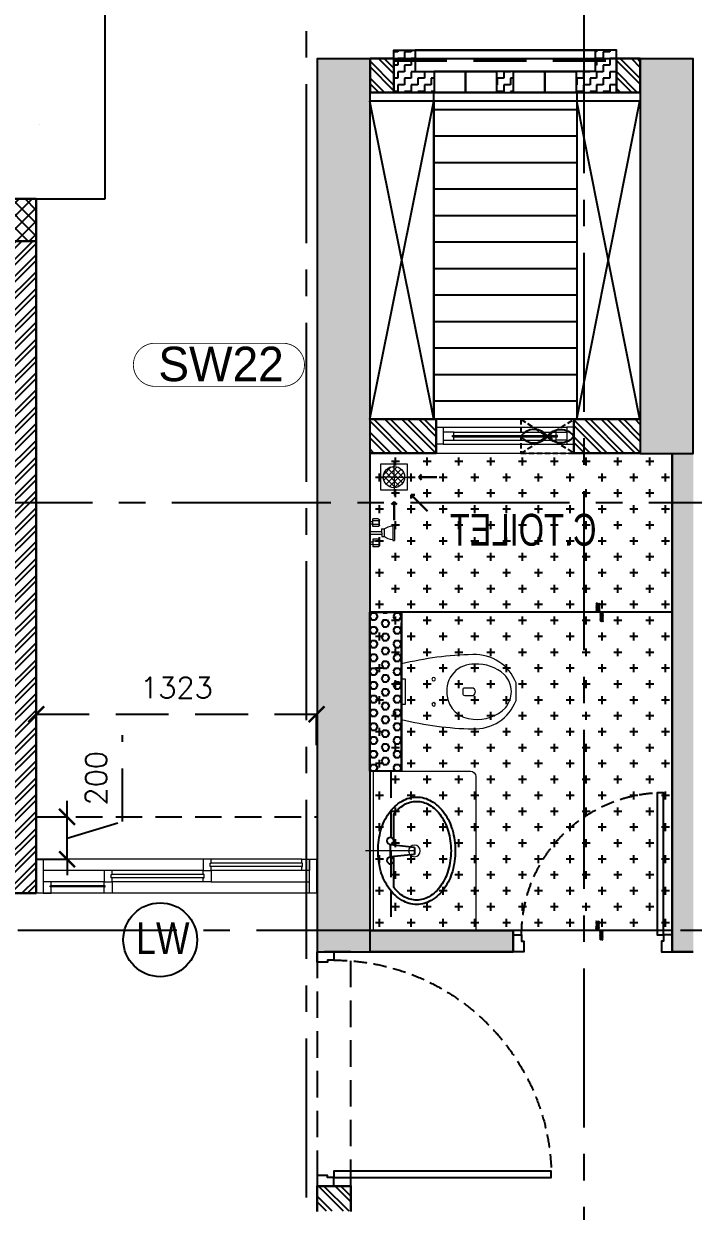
# Model space of a CAD drawing. Header units: millimetres. Extents: x 1181448 to 1317632, y -5734806 to -5633961.
# Drawn here: x 1211953 to 1215112, y -5715374 to -5709774 of the extents above; entities that cross this region are included whole.
import ezdxf
from ezdxf.enums import TextEntityAlignment as Align

# ---------------------------------------------------------------- set-up
doc = ezdxf.new("R2010")
doc.units = ezdxf.units.MM
doc.header["$LTSCALE"] = 1000
doc.header["$MEASUREMENT"] = 0
for name, pattern in [('3BHK-A$0$$1$HIDDEN', [0.375, 0.25, -0.125]), ('3BHK-A$1$( Hidden )', [0.375, 0.25, -0.125]), ('3BHK-A$1$AUDIT_D_120904163729-0', [0]), ('3BHK-A$1$HIDDEN', [0.375, 0.25, -0.125]), ('AUDIT_D_120904163729-0', [0]), ('T8 - TYPICAL FLOOR CORE$0$T10-TYPICAL FLOOR CORE$0$HIDDEN', [0.375, 0.25, -0.125]), ('T8 - TYPICAL FLOOR CORE$1$HIDDEN', [0.375, 0.25, -0.125]), ('T8 - TYPICAL FLOOR CORE$1$T10-TYPICAL FLOOR CORE$0$( Hidden )', [0.375, 0.25, -0.125]), ('T8(T9 IS SIMILAR) - TYPICAL FLOOR ELEVATION$1$AUDIT_D_120904163729-0', [0]), ('T8(T9 IS SIMILAR) - TYPICAL FLOOR ELEVATION$1$HIDDEN', [0.375, 0.25, -0.125]), ('T8_REFUGE COLUMNS$0$CENTER2', [1.125, 0.75, -0.125, 0.125, -0.125])]:
    doc.linetypes.add(name, pattern=pattern)
doc.layers.get('0').update_dxf_attribs({"linetype": 'AUDIT_D_120904163729-0'})
for name, color, linetype, lineweight in [('2BHK-A - BACK$1$A-WALL- 160', 6, 'Continuous', 30), ('3BHK-A$0$$1$a-TOI-fixtures', 251, 'Continuous', 0), ('3BHK-A$0$$2$a-Text', 4, 'Continuous', 0), ('3BHK-A$1$$1$A-WALL- 160', 6, 'Continuous', 30), ('3BHK-A$1$a-TOI-fixtures', 251, 'Continuous', 0), ('3BHK-A$1$A-WALL- 160', 6, 'Continuous', 30), ('3BHK-A$1$Ventilator', 5, 'Continuous', 0), ('T8 - TYPICAL FLOOR CORE$1$A-WALL- 160', 6, 'Continuous', 30), ('T8 - TYPICAL FLOOR CORE$1$Window', 4, 'Continuous', 20), ('T8(T9 IS SIMILAR) - REFUGE FLOOR$0$D&W', 8, 'Continuous', 25), ('T8(T9 IS SIMILAR) - TYPICAL FLOOR ELEVATION$1$ELE-1', 4, 'Continuous', 30), ('T8_REFUGE COLUMNS$0$A-COLUMN NO size reduce', 81, 'Continuous', 25)]:
    doc.layers.add(name, color=color, linetype=linetype, lineweight=lineweight)
for name, color, linetype in [('3BHK-A$0$$0$A-DOOR-FULL', 2, 'Continuous'), ('3BHK-A$0$$1$ELEV.', 5, 'Continuous'), ('3BHK-A$0$$1$LEDGE WALL', 5, 'Continuous'), ('3BHK-A$0$A-SANITARY', 2, 'Continuous'), ('3BHK-A$0$a-tile drop', 3, 'Continuous'), ('3BHK-A$0$APT PLANS-typ$0$TILEDROP', 3, 'Continuous'), ('3BHK-A$0$LEDGE WALL', 5, 'Continuous'), ('3BHK-A$1$$1$CUT-OUT', 49, 'Continuous'), ('3BHK-A$1$A-HATCH -160', 251, '3BHK-A$1$AUDIT_D_120904163729-0'), ('3BHK-A$1$A-TOI SUNK 50MM', 8, 'Continuous'), ('3BHK-A$1$CUT-OUT', 49, 'Continuous'), ('3BHK-A$1$ELE 1', 1, 'Continuous'), ('A_dim', 1, 'Continuous'), ('T8 - TYPICAL FLOOR CORE$0$A-DIMENSIONS', 2, 'T8 - TYPICAL FLOOR CORE$1$HIDDEN'), ('T8 - TYPICAL FLOOR CORE$0$a-window-no', 125, 'Continuous'), ('T8 - TYPICAL FLOOR CORE$0$T10-TYPICAL FLOOR CORE$0$A-SLAB SUNK-AC LEDGES', 251, 'T8 - TYPICAL FLOOR CORE$0$T10-TYPICAL FLOOR CORE$0$HIDDEN'), ('T8 - TYPICAL FLOOR CORE$1$A-SLAB SUNK-AC LEDGES', 251, 'T8 - TYPICAL FLOOR CORE$1$HIDDEN'), ('T8 - TYPICAL FLOOR CORE$1$T10-TYPICAL FLOOR CORE$0$a-beam 2', 50, 'Continuous'), ('T8(T9 IS SIMILAR) - REFUGE FLOOR$1$A_rail', 253, 'Continuous'), ('T8(T9 IS SIMILAR) - TYPICAL FLOOR ELEVATION$1$A-WALL HATCH', 252, 'T8(T9 IS SIMILAR) - TYPICAL FLOOR ELEVATION$1$AUDIT_D_120904163729-0'), ('T8(T9 IS SIMILAR) - TYPICAL FLOOR ELEVATION$1$A-WALL-FEATURES', 6, 'T8(T9 IS SIMILAR) - TYPICAL FLOOR ELEVATION$1$AUDIT_D_120904163729-0'), ('T8_REFUGE COLUMNS$0$A-CENTERLINE', 193, 'T8_REFUGE COLUMNS$0$CENTER2'), ('T8_REFUGE COLUMNS$1$A-RCC COLS', 3, 'Continuous')]:
    doc.layers.add(name, color=color, linetype=linetype)
doc.layers.add('T8_REFUGE COLUMNS$0$COL-HATCH', color=7, linetype='Continuous', lineweight=25, true_color=0xa3a3a3)
doc.styles.add('3BHK-A$0$$2$ARIAL ARROW', font='swisscl.ttf')
doc.styles.add('3BHK-A$0$Romans 1', font='romans.shx', dxfattribs={"height": 100})
doc.styles.add('T8 - TYPICAL FLOOR CORE$0$LODHA STANDERD', font='sanss___.ttf')
doc.styles.add('T8 - TYPICAL FLOOR CORE$0$Romans 1', font='romans.shx', dxfattribs={"height": 100})
doc.styles.add('T8_REFUGE COLUMNS$0$STANDARD', font='GOTHIC.TTF')
doc.dimstyles.new('3BHK-A$0$ALPINE S', dxfattribs={"dimscale": 0, "dimtxt": 100, "dimasz": 75, "dimexe": 0, "dimexo": 0, "dimgap": 75, "dimtad": 1, "dimdec": 0, "dimzin": 0, "dimdsep": 46, "dimtxsty": '3BHK-A$0$Romans 1', "dimblk": '3BHK-A$0$_ArchTick', "dimcen": 0.09, "dimclrd": 256, "dimclre": 256, "dimclrt": 7, "dimadec": 0, "dimazin": 0, "dimtfac": 1, "dimtdec": 0, "dimtofl": 0, "dimtmove": 1, "dimatfit": 0, "dimldrblk": '3BHK-A$0$_Open90', "dimfxl": 1, "dimtolj": 1, "dimtzin": 0, "dimarcsym": 0})
doc.dimstyles.new('T8 - TYPICAL FLOOR CORE$0$ALPINE S', dxfattribs={"dimscale": 0, "dimtxt": 100, "dimasz": 75, "dimexe": 0, "dimexo": 0, "dimgap": 75, "dimtad": 1, "dimdec": 0, "dimzin": 0, "dimdsep": 46, "dimtxsty": 'T8 - TYPICAL FLOOR CORE$0$Romans 1', "dimblk": 'T8 - TYPICAL FLOOR CORE$0$_ArchTick', "dimcen": 0.09, "dimclrd": 256, "dimclre": 256, "dimclrt": 7, "dimadec": 0, "dimazin": 0, "dimtfac": 1, "dimtdec": 0, "dimtofl": 0, "dimtmove": 1, "dimatfit": 0, "dimldrblk": 'T8 - TYPICAL FLOOR CORE$0$_Open90', "dimfxl": 1, "dimtolj": 1, "dimtzin": 0, "dimarcsym": 0})
pattern_1 = [(45, (-0.65, 1285.594), (-39.77475644, 39.77475644), []), (45, (25.864, 1285.594), (-39.77475644, 39.77475644), [])]

# ---------------------------------------------------------------- blocks, each defined once
blk = doc.blocks.new('T8 - TYPICAL FLOOR CORE$0$WINDOW TAG')
at = {"layer": 'T8 - TYPICAL FLOOR CORE$0$a-window-no'}
blk.add_circle((0, 0), 174.1, dxfattribs=at)
at = {"layer": 'T8 - TYPICAL FLOOR CORE$0$a-window-no', "style": 'T8 - TYPICAL FLOOR CORE$0$LODHA STANDERD'}
blk.add_attdef('WINDOW', text='', height=150, dxfattribs=at).set_placement((11.3, 2.8), align=Align.MIDDLE_CENTER)
blk = doc.blocks.new('T8 - TYPICAL FLOOR CORE$0$_ArchTick')
at = {"color": 0, "linetype": 'ByBlock', "const_width": 0.15}
blk.add_lwpolyline([(-0.5, -0.5), (0.5, 0.5)], dxfattribs=at)
blk = doc.blocks.new('*D184')
at = {"layer": 'T8 - TYPICAL FLOOR CORE$0$A-DIMENSIONS', "linetype": 'T8 - TYPICAL FLOOR CORE$1$HIDDEN', "lineweight": -2, "transparency": 16777216}
for p, q in [((1212012.2, -5713175.1), (1212012.2, -5713030)), ((1213335.4, -5713175.1), (1213335.4, -5713030))]:
    blk.add_line(p, q, dxfattribs=at)
at = {"layer": 'T8 - TYPICAL FLOOR CORE$0$A-DIMENSIONS', "lineweight": -2, "transparency": 16777216}
blk.add_line((1212012.2, -5713030), (1213335.4, -5713030), dxfattribs=at)
at = {"layer": 'T8 - TYPICAL FLOOR CORE$0$A-DIMENSIONS', "linetype": 'ByBlock', "lineweight": -2, "transparency": 16777216, "xscale": 75, "yscale": 75, "zscale": 75, "rotation": 180}
blk.add_blockref('T8 - TYPICAL FLOOR CORE$0$_ArchTick', (1212012.2, -5713030), dxfattribs=at)
at = {"layer": 'T8 - TYPICAL FLOOR CORE$0$A-DIMENSIONS', "linetype": 'ByBlock', "lineweight": -2, "transparency": 16777216, "xscale": 75, "yscale": 75, "zscale": 75}
blk.add_blockref('T8 - TYPICAL FLOOR CORE$0$_ArchTick', (1213335.4, -5713030), dxfattribs=at)
at = {"layer": 'T8 - TYPICAL FLOOR CORE$0$A-DIMENSIONS', "color": 7, "linetype": 'ByBlock', "transparency": 16777216, "insert": (1212673.8, -5712905), "char_height": 100, "attachment_point": 5, "style": 'T8 - TYPICAL FLOOR CORE$0$Romans 1'}
blk.add_mtext('\\A1;1323', dxfattribs=at)
blk = doc.blocks.new('T8 - TYPICAL FLOOR CORE$0$_Open90')
at = {"color": 0, "linetype": 'ByBlock', "lineweight": -2}
for p, q in [((0, 0), (-1, 0)), ((-0.5, 0.5), (0, 0)), ((0, 0), (-0.5, -0.5))]:
    blk.add_line(p, q, dxfattribs=at)
blk = doc.blocks.new('*D199')
at = {"layer": 'T8 - TYPICAL FLOOR CORE$0$A-DIMENSIONS', "lineweight": -2, "transparency": 16777216}
for p, q in [((1212420.1, -5713535.2), (1212420.1, -5713128.1)), ((1212157.6, -5713513.9), (1212157.6, -5713438.9)), ((1212157.6, -5713714), (1212157.6, -5713513.9)), ((1212157.6, -5713614), (1212420.1, -5713535.2)), ((1212157.6, -5713714), (1212157.6, -5713789))]:
    blk.add_line(p, q, dxfattribs=at)
at = {"layer": 'T8 - TYPICAL FLOOR CORE$0$A-DIMENSIONS', "linetype": 'T8 - TYPICAL FLOOR CORE$1$HIDDEN', "lineweight": -2, "transparency": 16777216}
for p, q in [((1212012.2, -5713513.9), (1212157.6, -5713513.9)), ((1212012.2, -5713714), (1212157.6, -5713714))]:
    blk.add_line(p, q, dxfattribs=at)
at = {"layer": 'T8 - TYPICAL FLOOR CORE$0$A-DIMENSIONS', "linetype": 'ByBlock', "lineweight": -2, "transparency": 16777216, "xscale": 75, "yscale": 75, "zscale": 75}
for p, rotation in [((1212157.6, -5713513.9), 270), ((1212157.6, -5713714), 90)]:
    blk.add_blockref('T8 - TYPICAL FLOOR CORE$0$_ArchTick', p, dxfattribs=dict(at, rotation=rotation))
at = {"layer": 'T8 - TYPICAL FLOOR CORE$0$A-DIMENSIONS', "color": 7, "linetype": 'ByBlock', "transparency": 16777216, "insert": (1212295.1, -5713331.7), "char_height": 100, "attachment_point": 5, "rotation": 90, "style": 'T8 - TYPICAL FLOOR CORE$0$Romans 1'}
blk.add_mtext('\\A1;200', dxfattribs=at)
blk = doc.blocks.new('T8_REFUGE COLUMNS')
at = {"layer": 'T8_REFUGE COLUMNS$0$COL-HATCH', "linetype": 'ByBlock'}
h = blk.add_hatch(color=256, dxfattribs=at)
h.dxf.hatch_style = 1
h.paths.add_polyline_path([(1213587.1, -5709939.9), (1213337.1, -5709939.9), (1213337.1, -5714149.9), (1213587.1, -5714149.9)])
h = blk.add_hatch(color=256, dxfattribs=at)
h.dxf.hatch_style = 1
h.paths.add_polyline_path([(1214862.1, -5711799.9), (1215112.1, -5711799.9), (1215112.1, -5709939.9), (1214862.1, -5709939.9)])
at = {"layer": 'T8_REFUGE COLUMNS$0$A-CENTERLINE'}
for p, q in [((1214597.1, -5722853.5), (1214597.1, -5698299.6)), ((1213287.1, -5728808.5), (1213287.1, -5698573.6)), ((1223527.8, -5712032.4), (1182137.1, -5712032.4)), ((1229551.2, -5714049.9), (1182156.9, -5714049.9))]:
    blk.add_line(p, q, dxfattribs=at)
at = {"layer": 'T8_REFUGE COLUMNS$0$A-COLUMN NO size reduce', "linetype": 'ByBlock', "const_width": 3.9}
blk.add_lwpolyline([(1212572.3, -5711483.8, -1), (1212572.3, -5711280.6), (1213176.4, -5711280.6, -1), (1213176.4, -5711483.8)], format="xyb", close=True, dxfattribs=at)
at = {"layer": 'T8_REFUGE COLUMNS$1$A-RCC COLS', "linetype": 'ByBlock'}
for points in [[(1213587.1, -5709939.9), (1213337.1, -5709939.9), (1213337.1, -5714149.9), (1213587.1, -5714149.9)], [(1214862.1, -5711799.9), (1215112.1, -5711799.9), (1215112.1, -5709939.9), (1214862.1, -5709939.9)]]:
    blk.add_lwpolyline(points, close=True, dxfattribs=at)
at = {"layer": 'T8_REFUGE COLUMNS$0$A-COLUMN NO size reduce', "linetype": 'ByBlock', "insert": (1212588.5, -5711296.9), "char_height": 162.5, "attachment_point": 1, "style": 'T8_REFUGE COLUMNS$0$STANDARD'}
blk.add_mtext_dynamic_manual_height_columns('SW22', width=444.685, gutter_width=500, heights=[0], dxfattribs=at)
blk = doc.blocks.new('2BHK-A - BACK')
at = {"layer": '2BHK-A - BACK$1$A-WALL- 160', "color": 5, "ltscale": 0.3}
blk.add_line((1200516.2, -5710250.2), (1200516.3, -5710250.2), dxfattribs=at)
blk = doc.blocks.new('*U454')
for points in [[(0, 0), (0, 1025), (30, 1025), (30, 0)], [(-40, 0), (0, 0), (0, -30), (10, -30), (10, -80), (-40, -80)], [(1065, 0), (1025, 0), (1025, -30), (1015, -30), (1015, -80), (1065, -80)]]:
    blk.add_lwpolyline(points, close=True)
at = {"color": 0, "linetype": 'ByBlock', "ltscale": 0.25}
blk.add_arc((-1.5, -0.6), 1026.5, 0.0347, 87.627, dxfattribs=at)
blk = doc.blocks.new('*U455')
for points in [[(0, 0), (0, 670), (30, 670), (30, 0)], [(-40, 0), (0, 0), (0, -30), (10, -30), (10, -80), (-40, -80)], [(710, 0), (670, 0), (670, -30), (660, -30), (660, -80), (710, -80)]]:
    blk.add_lwpolyline(points, close=True)
at = {"color": 0, "linetype": 'ByBlock', "ltscale": 0.25}
blk.add_arc((-1, -0.4), 671, 0.0347, 87.627, dxfattribs=at)
blk = doc.blocks.new('3BHK-A$0$$1$EWC 1-flat-3')
at = {"layer": '3BHK-A$0$$1$a-TOI-fixtures', "ltscale": 1.5}
blk.add_line((130.9, 0), (-130.9, 0), dxfattribs=at)
for points in [[(-130.9, 0, -0.055103), (-175.3, 336.2, -0.321827), (-41.6, 540), (41.6, 540, -0.321827), (175.3, 336.2, -0.055103), (130.9, 0, -27.681239)], [(-13.2, 214.3, -0.391448), (-129.3, 337.7, -0.224585), (-76.1, 489.9, -0.160675), (0, 518.7, -0.183016), (81.6, 484.1, -0.201424), (130, 346.4, -0.474507), (-13.2, 214.3, -2.927417)], [(-9.5, 290.2), (9.5, 290.2, 0.414214), (18.9, 299.7), (18.9, 337.6, 0.5), (-18.9, 337.6), (-18.9, 299.7, 0.414214), (-9.5, 290.2, 0.530498)]]:
    blk.add_lwpolyline(points, format="xyb", dxfattribs=at)
at = {"layer": '3BHK-A$0$$1$a-TOI-fixtures'}
blk.add_lwpolyline([(-59.2, 0), (-59.2, 18.9), (59.2, 18.9), (59.2, 0)], close=True, dxfattribs=at)
at = {"layer": '3BHK-A$0$$1$a-TOI-fixtures', "ltscale": 1.5}
for centre in [(-59.2, 151.6), (59.2, 151.6)]:
    blk.add_circle(centre, 8.31, dxfattribs=at)
blk = doc.blocks.new('3BHK-A$0$$1$SH-flat-2')
at = {"layer": '3BHK-A$0$$1$a-TOI-fixtures'}
for p, q in [((14.6, 30), (14.7, 66)), ((39.8, 57.2), (14.6, 57.2)), ((39.9, 65.9), (14.7, 66)), ((45.9, 36.2), (45.9, 59)), ((0, -6), (0, 6)), ((0, 6), (56.3, 5.9)), ((0.1, 54), (14.6, 54)), ((0.1, 42), (14.6, 42)), ((39.7, 38.7), (14.5, 38.7)), ((39.8, 29.9), (14.6, 30)), ((43.4, 31.6), (44.7, 33.1)), ((44.6, 43), (44.6, 52.2)), ((56.2, -18.1), (56.3, 17.9)), ((56.3, 17.9), (68.3, 17.9)), ((68.2, -18.1), (68.3, 17.9)), ((108.4, -32.8), (108.5, 32.4)), ((108.5, 35.8), (116.3, 35.8)), ((108.5, 32.4), (108.5, 35.8)), ((116.2, -36.2), (116.3, 35.8)), ((-0.1, -42), (14.4, -42)), ((-0.1, -54), (14.4, -54)), ((0, -6), (56.3, -6.1)), ((14.5, -30), (14.4, -66)), ((39.6, -38.8), (14.4, -38.8)), ((39.7, -30.1), (14.5, -30)), ((43.3, -31.7), (44.6, -33.3)), ((44.4, -43.2), (44.4, -52.4)), ((45.7, -36.4), (45.7, -59.2)), ((56.2, -18.1), (68.2, -18.1)), ((108.4, -32.8), (108.4, -36.2)), ((108.4, -36.2), (116.2, -36.2)), ((39.5, -57.3), (14.3, -57.3)), ((39.6, -66.1), (14.4, -66))]:
    blk.add_line(p, q, dxfattribs=at)
for centre, radius, start, end in [((39.8, 62), 4.8, 269.8776, 359.8776), ((39.8, 52.2), 4.8, 359.8776, 89.8776), ((39.9, 61.1), 4.8, 359.8776, 89.8776), ((41.1, 59), 4.8, 359.8776, 46.4449), ((39.8, 43.5), 4.8, 269.8776, 359.8776), ((39.7, 33.9), 4.8, 359.8776, 89.8776), ((39.8, 34.7), 4.8, 269.8776, 359.8776), ((41.1, 36.2), 4.8, 319.2258, 359.8776), ((114.8, -47.9), 80.5, 94.4595, 125.2375), ((39.5, -52.4), 4.8, 269.8776, 359.8776), ((39.6, -34), 4.8, 269.8776, 359.8776), ((39.6, -43.6), 4.8, 359.8776, 89.8776), ((39.7, -34.9), 4.8, 359.8776, 89.8776), ((40.9, -36.4), 4.8, 359.8776, 40.5294), ((115, 47.4), 80.5, 234.5177, 265.2957), ((39.5, -62.1), 4.8, 359.8776, 89.8776), ((39.6, -61.3), 4.8, 269.8776, 359.8776), ((40.9, -59.2), 4.8, 313.3103, 359.8776)]:
    blk.add_arc(centre, radius, start, end, dxfattribs=at)
blk = doc.blocks.new('3BHK-A$0$TILE DROP -x')
at = {"layer": '3BHK-A$0$APT PLANS-typ$0$TILEDROP'}
h = blk.add_hatch(dxfattribs=at)
h.set_pattern_fill('ACET-2D-ANSI31', color=8, scale=90, angle=90, style=0)
h.set_pattern_definition([(135, (-851695.914, 5365039.183), (-7.954951288, -7.954951288), [])])
h.paths.add_polyline_path([(-58324, -19206), (-58324, -19024), (-58262, -19024), (-58262, -19206)])
edge = h.paths.add_edge_path()
edge.add_line((-58324, -19381), (-58394, -19381))
edge.add_line((-58324, -19206), (-58324, -19381))
edge.add_line((-58393, -19206), (-58324, -19206))
edge.add_line((-58393, -19381), (-58393, -19206))
at = {"layer": '3BHK-A$0$APT PLANS-typ$0$TILEDROP', "color": 1}
blk.add_line((-58154, -19206), (-58434, -19206), dxfattribs=at)
at = {"layer": '3BHK-A$0$APT PLANS-typ$0$TILEDROP', "color": 20, "const_width": 10}
for points in [[(-58262, -19206), (-58262, -19024)], [(-58324, -19381), (-58324, -19206)], [(-58324, -19206), (-58262, -19206)]]:
    blk.add_lwpolyline(points, dxfattribs=at)
blk = doc.blocks.new('3BHK-A$1$V1')
at = {"layer": '3BHK-A$1$Ventilator'}
for p, q in [((1139503.9, -5700057.1), (1140153.9, -5700057.1)), ((1139503.9, -5700217.1), (1140153.9, -5700217.1))]:
    blk.add_line(p, q, dxfattribs=at)
at = {"layer": '3BHK-A$1$Ventilator', "color": 8}
for p, q in [((1139536.9, -5700094.6), (1140120.9, -5700094.6)), ((1139586.9, -5700118.3), (1140070.9, -5700118.3)), ((1139536.9, -5700174.6), (1140120.9, -5700174.6)), ((1139586.9, -5700155.8), (1140070.9, -5700155.8))]:
    blk.add_line(p, q, dxfattribs=at)
at = {"layer": '3BHK-A$1$Ventilator', "color": 5}
for p, q in [((1139586.9, -5700134.1), (1140070.9, -5700134.1)), ((1139586.9, -5700140.1), (1140070.9, -5700140.1))]:
    blk.add_line(p, q, dxfattribs=at)
at = {"layer": '3BHK-A$1$Ventilator', "color": 4}
for points in [[(1139503.9, -5700094.6), (1139536.9, -5700094.6), (1139536.9, -5700174.6), (1139503.9, -5700174.6)], [(1139586.9, -5700134.1), (1139586.9, -5700118.3), (1139536.9, -5700118.3), (1139536.9, -5700155.8), (1139586.9, -5700155.8), (1139586.9, -5700140.1), (1139580.9, -5700140.1), (1139580.9, -5700134.1)], [(1140070.9, -5700134.1), (1140070.9, -5700118.3), (1140120.9, -5700118.3), (1140120.9, -5700155.8), (1140070.9, -5700155.8), (1140070.9, -5700140.1), (1140076.9, -5700140.1), (1140076.9, -5700134.1)], [(1140153.9, -5700094.6), (1140120.9, -5700094.6), (1140120.9, -5700174.6), (1140153.9, -5700174.6)]]:
    blk.add_lwpolyline(points, close=True, dxfattribs=at)
blk = doc.blocks.new('3BHK-A$0$_ArchTick')
at = {"color": 0, "linetype": 'ByBlock', "const_width": 0.15}
blk.add_lwpolyline([(-0.5, -0.5), (0.5, 0.5)], dxfattribs=at)
blk = doc.blocks.new('3BHK-A$0$_Open90')
at = {"color": 0, "linetype": 'ByBlock', "lineweight": -2}
for p, q in [((0, 0), (-1, 0)), ((-0.5, 0.5), (0, 0)), ((0, 0), (-0.5, -0.5))]:
    blk.add_line(p, q, dxfattribs=at)
blk = doc.blocks.new('3BHK-A$0$WB1')
at = {"layer": '3BHK-A$0$A-SANITARY', "color": 0, "ltscale": 1000}
for p, q in [((190074.4, -1779394.5), (190063, -1779507.9)), ((190106.8, -1779394.5), (190119.9, -1779507.9)), ((189917.5, -1779491.7), (190064.6, -1779491.7)), ((190118, -1779491.7), (190265.4, -1779491.7)), ((190061.5, -1779507.9), (190121.4, -1779507.9))]:
    blk.add_line(p, q, dxfattribs=at)
at = {"layer": '3BHK-A$0$A-SANITARY', "color": 0}
blk.add_line((190106.8, -1779394.5), (190074.4, -1779394.5), dxfattribs=at)
for centre, major_axis, start_param, end_param in [((190091.4, -1779555.7), (-92.6, 341.5), 6.018375, 6.298924), ((190091.4, -1779555.7), (-92.6, 341.5), 5.737826, 6.018375), ((190030, -1779417.8), (-52.6, 193.9), 0.342992, 0.768932), ((190030, -1779417.8), (-47.3, 174.4), 0.342992, 0.768932), ((190067.1, -1779471.3), (-69.6, 256.7), 0.015739, 0.342992), ((190067.1, -1779471.3), (-64.3, 237.2), 0.015739, 0.342992), ((190091.4, -1779555.7), (-87.3, 322), 6.018375, 6.298924), ((190091.4, -1779555.7), (-87.3, 322), 5.737826, 6.018375), ((190115.8, -1779471.3), (-64.3, 237.2), 5.410573, 5.737826), ((190115.8, -1779471.3), (-69.6, 256.7), 5.410573, 5.737826), ((190152.9, -1779417.8), (-47.3, 174.4), 4.984633, 5.410573), ((190152.9, -1779417.8), (-52.6, 193.9), 4.984633, 5.410573), ((189973.2, -1779384.1), (-35.3, 130.2), 0.768932, 1.305986), ((189973.2, -1779384.1), (-30, 110.7), 0.768932, 1.305986), ((190209.6, -1779384.1), (-30, 110.7), 4.447579, 4.984633), ((190209.6, -1779384.1), (-35.3, 130.2), 4.447579, 4.984633), ((189973.2, -1779384.1), (-35.3, 130.2), 1.305986, 1.84304), ((189973.2, -1779384.1), (-30, 110.7), 1.305986, 1.84304), ((190209.6, -1779384.1), (-30, 110.7), 3.910525, 4.447579), ((190209.6, -1779384.1), (-35.3, 130.2), 3.910525, 4.447579), ((190030, -1779350.3), (-52.6, 193.9), 1.84304, 2.268981), ((190030, -1779350.3), (-47.3, 174.4), 1.84304, 2.20494), ((190045.3, -1779507.9), (-4.2, 15.6), 6.018375, 12.30156), ((190137.6, -1779507.9), (-4.2, 15.6), 6.018375, 12.30156), ((190152.9, -1779350.3), (-47.3, 174.4), 3.548625, 3.910525), ((190152.9, -1779350.3), (-52.6, 193.9), 3.484585, 3.910525), ((190067.1, -1779296.9), (-69.6, 256.7), 2.268981, 2.596234), ((190115.8, -1779296.9), (-69.6, 256.7), 3.157331, 3.484585), ((190091.4, -1779212.5), (-92.6, 341.5), 2.596234, 2.876783), ((190091.4, -1779212.5), (-92.6, 341.5), 2.876783, 3.157331)]:
    blk.add_ellipse(centre, major_axis=major_axis, ratio=1, start_param=start_param, end_param=end_param, dxfattribs=at)
blk = doc.blocks.new('T8(T9 IS SIMILAR) - TYPICAL FLOOR ELEVATION$1$JG')
at = {"layer": 'T8(T9 IS SIMILAR) - TYPICAL FLOOR ELEVATION$1$A-WALL HATCH', "linetype": 'ByBlock'}
h = blk.add_hatch(dxfattribs=at)
h.set_pattern_fill('ZIGZAG', color=256, scale=250)
h.set_pattern_definition([(0, (0, 0), (31.25, 31.25), [31.25, -31.25]), (90, (31.25, 0), (-31.25, 31.25), [31.25, -31.25])])
h.paths.add_polyline_path([(1133312.3, -5722820.5), (1133392.5, -5722820.5), (1133392.5, -5722720.5), (1133312.3, -5722720.5)])
edge = h.paths.add_edge_path()
edge.add_line((1133877.2, -5722870.5), (1133877.2, -5722920.5))
edge.add_line((1133877.2, -5722920.5), (1133777.2, -5722920.5))
edge.add_line((1133777.2, -5722920.5), (1133777.2, -5722870.5))
edge.add_line((1133777.2, -5722870.5), (1133777.2, -5722820.5))
edge.add_line((1133777.2, -5722820.5), (1133687.4, -5722820.5))
edge.add_line((1133687.4, -5722820.5), (1133687.4, -5722720.5))
edge.add_line((1133687.4, -5722720.5), (1133877.2, -5722720.6))
edge.add_line((1133877.2, -5722720.6), (1133877.2, -5722870.5))
edge.add_line((1132827.4, -5722870.5), (1132827.4, -5722920.5))
edge.add_line((1132827.4, -5722920.5), (1132927.4, -5722920.5))
edge.add_line((1132927.4, -5722920.5), (1132927.4, -5722870.5))
edge.add_line((1132927.4, -5722870.5), (1132927.4, -5722820.5))
edge.add_line((1132927.4, -5722820.5), (1133017.4, -5722820.5))
edge.add_line((1133017.4, -5722820.5), (1133017.4, -5722720.5))
edge.add_line((1133017.4, -5722720.5), (1132827.4, -5722720.5))
edge.add_line((1132827.4, -5722720.5), (1132827.4, -5722870.5))
at = {"layer": 'T8(T9 IS SIMILAR) - TYPICAL FLOOR ELEVATION$1$A-WALL-FEATURES', "color": 3, "elevation": -1.3}
for points in [[(1132827.4, -5722870.5), (1132827.4, -5722870.5), (1132827.4, -5722920.5), (1132927.4, -5722920.5), (1132927.4, -5722870.5), (1132927.4, -5722820.5), (1133017.4, -5722820.5), (1133017.4, -5722720.5), (1132827.4, -5722720.5), (1132827.4, -5722870.5)], [(1133877.2, -5722870.5), (1133877.2, -5722870.5), (1133877.2, -5722920.5), (1133777.2, -5722920.5), (1133777.2, -5722870.5), (1133777.2, -5722820.5), (1133687.4, -5722820.5), (1133687.4, -5722720.5), (1133877.2, -5722720.6), (1133877.2, -5722870.5)]]:
    blk.add_lwpolyline(points, dxfattribs=at)
blk.add_lwpolyline([(1133312.3, -5722820.5), (1133392.5, -5722820.5), (1133392.5, -5722720.5), (1133312.3, -5722720.5)], close=True, dxfattribs=at)
at = {"layer": 'T8(T9 IS SIMILAR) - TYPICAL FLOOR ELEVATION$1$ELE-1', "color": 5}
for p, q in [((1133017.4, -5722720.5, -1.3), (1133312.3, -5722720.5, -1.3)), ((1133164.8, -5722820.5, -1.3), (1133164.8, -5722720.5, -1.3)), ((1133687.4, -5722720.5, -1.3), (1133392.5, -5722720.5, -1.3)), ((1133539.9, -5722820.5, -1.3), (1133539.9, -5722720.5, -1.3)), ((1133312.3, -5722820.5, -1.3), (1133017.4, -5722820.5, -1.3)), ((1133392.5, -5722820.5, -1.3), (1133687.4, -5722820.5, -1.3)), ((1132927.4, -5722920.5, -1.3), (1133777.2, -5722920.5, -1.3))]:
    blk.add_line(p, q, dxfattribs=at)
at = {"layer": 'T8(T9 IS SIMILAR) - TYPICAL FLOOR ELEVATION$1$ELE-1', "color": 5, "linetype": 'T8(T9 IS SIMILAR) - TYPICAL FLOOR ELEVATION$1$HIDDEN'}
blk.add_line((1133877.2, -5722870.5, -1.3), (1132827.4, -5722870.5, -1.3), dxfattribs=at)
blk = doc.blocks.new('T8(T9 IS SIMILAR) - TYPICAL FLOOR ELEVATION')
at = {"layer": 'T8(T9 IS SIMILAR) - TYPICAL FLOOR ELEVATION$1$A-WALL-FEATURES', "linetype": 'ByBlock', "rotation": 180}
blk.add_blockref('T8(T9 IS SIMILAR) - TYPICAL FLOOR ELEVATION$1$JG', (2347576.9, -11432819.1, 1.8), dxfattribs=at)
blk = doc.blocks.new('T8 - TYPICAL FLOOR CORE')
at = {"layer": 'T8 - TYPICAL FLOOR CORE$0$T10-TYPICAL FLOOR CORE$0$A-SLAB SUNK-AC LEDGES', "linetype": 'ByBlock'}
h = blk.add_hatch(dxfattribs=at)
h.set_pattern_fill('ANSI37', color=256, scale=350)
h.paths.add_polyline_path([(1211786.4, -5710799.6), (1212012.4, -5710799.6), (1212012.4, -5710599.6), (1211786.4, -5710599.6)])
h = blk.add_hatch(dxfattribs=at)
h.set_pattern_fill('ANSI32', color=256, scale=150)
h.paths.add_polyline_path([(1211852.4, -5713714), (1211852.4, -5713874.1), (1212012.2, -5713874.2), (1212012.4, -5710799.6), (1211852.4, -5710799.6), (1211852.4, -5713714)])
at = {"layer": 'T8 - TYPICAL FLOOR CORE$1$A-SLAB SUNK-AC LEDGES', "linetype": 'ByBlock'}
for p, q in [((1212337.1, -5710599.6), (1212337.1, -5708692.5)), ((1212012.4, -5710599.6, 0), (1212337.1, -5710599.6, 0))]:
    blk.add_line(p, q, dxfattribs=at)
at = {"layer": 'T8 - TYPICAL FLOOR CORE$1$A-WALL- 160', "linetype": 'ByBlock'}
for p, q in [((1212012.2, -5713874, -0.6), (1212012.4, -5710599.6, 0)), ((1211852.4, -5713874), (1212012.2, -5713874))]:
    blk.add_line(p, q, dxfattribs=at)
at = {"layer": 'T8 - TYPICAL FLOOR CORE$1$A-WALL- 160', "linetype": 'ByBlock', "elevation": 0}
for points in [[(1212012.4, -5710599.6), (1211786.4, -5710599.6)], [(1212012.4, -5710799.6), (1211786.4, -5710799.6)]]:
    blk.add_lwpolyline(points, dxfattribs=at)
at = {"layer": 'T8 - TYPICAL FLOOR CORE$1$T10-TYPICAL FLOOR CORE$0$a-beam 2', "color": 8, "linetype": 'T8 - TYPICAL FLOOR CORE$1$T10-TYPICAL FLOOR CORE$0$( Hidden )', "ltscale": 0.5}
blk.add_lwpolyline([(1212012.2, -5713513.9), (1213337.1, -5713513.9)], dxfattribs=at)
at = {"layer": 'T8 - TYPICAL FLOOR CORE$1$Window', "color": 1, "lineweight": 13}
for p, q in [((1212799.6, -5713714), (1212045.2, -5713714, -0.5)), ((1213264.9, -5713714), (1212837.1, -5713714)), ((1212333.4, -5713767.4), (1212045.2, -5713767.4, -0.5)), ((1212799.6, -5713767.4), (1212370.9, -5713767.4)), ((1213264.9, -5713767.4), (1212837.1, -5713767.4)), ((1212333.4, -5713820.7), (1212082.7, -5713820.7, -0.5)), ((1212799.6, -5713820.7), (1212370.9, -5713820.7)), ((1212837.1, -5713820.7), (1213302.4, -5713820.7)), ((1213302.4, -5713874), (1212045.2, -5713874, -0.5)), ((1212333.4, -5713874), (1212082.7, -5713874, -0.5))]:
    blk.add_line(p, q, dxfattribs=at)
at = {"layer": 'T8 - TYPICAL FLOOR CORE$1$Window', "color": 5, "lineweight": 13}
for p, q in [((1213264.9, -5713732.6), (1212837.1, -5713732.6)), ((1212799.6, -5713786), (1212370.9, -5713786)), ((1213264.9, -5713748.8), (1212837.1, -5713748.8)), ((1212333.4, -5713839.3), (1212082.7, -5713839.3, -0.5)), ((1212333.4, -5713843.8), (1212082.7, -5713843.8, -0.5)), ((1212799.6, -5713802.1), (1212370.9, -5713802.1))]:
    blk.add_line(p, q, dxfattribs=at)
at = {"layer": 'T8 - TYPICAL FLOOR CORE$1$Window', "color": 4, "lineweight": 13}
for points in [[(1212045.2, -5713874), (1212012.2, -5713874), (1212012.2, -5713714), (1212045.2, -5713714)], [(1212837.1, -5713732.6), (1212837.1, -5713714), (1212799.6, -5713714), (1212799.6, -5713767.4), (1212837.1, -5713767.4), (1212837.1, -5713748.8), (1212832.6, -5713748.8), (1212832.6, -5713732.6)], [(1213264.9, -5713732.6), (1213264.9, -5713714), (1213302.4, -5713714), (1213302.4, -5713767.4), (1213264.9, -5713767.4), (1213264.9, -5713748.8), (1213269.4, -5713748.8), (1213269.4, -5713732.6)], [(1213335.4, -5713874), (1213302.4, -5713874), (1213302.4, -5713714), (1213335.4, -5713714)], [(1212370.9, -5713786), (1212370.9, -5713767.4), (1212333.4, -5713767.4), (1212333.4, -5713820.7), (1212370.9, -5713820.7), (1212370.9, -5713802.1), (1212366.4, -5713802.1), (1212366.4, -5713786)], [(1212799.6, -5713786), (1212799.6, -5713767.4), (1212837.1, -5713767.4), (1212837.1, -5713820.7), (1212799.6, -5713820.7), (1212799.6, -5713802.1), (1212804.1, -5713802.1), (1212804.1, -5713786)], [(1212082.7, -5713839.3), (1212082.7, -5713820.7), (1212045.2, -5713820.7), (1212045.2, -5713874), (1212082.7, -5713874), (1212082.7, -5713843.8), (1212078.2, -5713843.8), (1212078.2, -5713839.3)], [(1212333.4, -5713839.3), (1212333.4, -5713820.7), (1212370.9, -5713820.7), (1212370.9, -5713874), (1212333.4, -5713874), (1212333.4, -5713843.8), (1212337.9, -5713843.8), (1212337.9, -5713839.3)]]:
    blk.add_lwpolyline(points, close=True, dxfattribs=at)
at = {"layer": 'T8 - TYPICAL FLOOR CORE$0$a-window-no'}
ref = blk.add_blockref('T8 - TYPICAL FLOOR CORE$0$WINDOW TAG', (1212597.2, -5714093.6), dxfattribs=at)
ref.add_attrib('WINDOW', 'LW', dxfattribs={"height": 150, "style": 'T8 - TYPICAL FLOOR CORE$0$LODHA STANDERD', "width": 0.8}).set_placement((1212609.9, -5714086), align=Align.MIDDLE_CENTER)
at = {"layer": 'T8 - TYPICAL FLOOR CORE$0$A-DIMENSIONS', "linetype": 'ByBlock'}
dim = blk.add_linear_dim(base=(1213335.4, -5713030), p1=(1212012.2, -5713175.1), p2=(1213335.4, -5713175.1), dimstyle='T8 - TYPICAL FLOOR CORE$0$ALPINE S', override={"dimscale": 1, "dimfxl": 5, "dimarcsym": 1}, dxfattribs=at)
dim.commit()
dim.dimension.update_dxf_attribs({"geometry": '*D184', "text_midpoint": (1212673.8, -5712905)})
dim = blk.add_linear_dim(base=(1212157.6, -5713513.9), p1=(1212012.2, -5713714), p2=(1212012.2, -5713513.9), angle=90, dimstyle='T8 - TYPICAL FLOOR CORE$0$ALPINE S', override={"dimscale": 1, "dimfxl": 5, "dimarcsym": 1}, dxfattribs=at)
dim.commit()
dim.dimension.update_dxf_attribs({"geometry": '*D199', "text_midpoint": (1212295.1, -5713460.2)})
blk = doc.blocks.new('3BHK-A$0$A$C1DA736AB')
at = {"layer": '3BHK-A$1$a-TOI-fixtures', "linetype": 'ByBlock'}
for points in [[(117, 0.4, 0), (202.3, 0.4, 0)], [(81.7, -82.8, 0), (158.2, -159.9, 0)], [(0.4, -117, 0), (0.4, -202.3, 0)]]:
    blk.add_leader(points, dimstyle='3BHK-A$0$ALPINE S', override={"dimscale": 1, "dimasz": 25, "dimtad": 0, "dimfxl": 5, "dimtfill": 1, "dimarcsym": 1}, dxfattribs=at)
blk = doc.blocks.new('3BHK-A$0$Type-A-First Floor Plan-bottom-up$0$FLOOR TRAP-flat-6')
at = {"layer": '3BHK-A$1$a-TOI-fixtures'}
h = blk.add_hatch(dxfattribs=at)
h.set_pattern_fill('ACET-2D-_USER', color=256, scale=20, angle=45, style=0, double=1, pattern_type=0)
h.set_pattern_definition([(45, (-789896.981, 5385770.066), (-14.142135624, 14.142135624), []), (135, (-789896.981, 5385770.066), (-14.142135624, -14.142135624), [])])
edge = h.paths.add_edge_path()
edge.add_arc((150, 150), 50, 0, 360)
for q in [(150, 228.6), (67.6, 150), (237.4, 150), (150, 63.6)]:
    blk.add_line((150, 150), q, dxfattribs=at)
blk.add_lwpolyline([(87.5, 212.5), (212.5, 212.5), (212.5, 87.5), (87.5, 87.5)], close=True, dxfattribs=at)
blk.add_circle((150, 150), 50, dxfattribs=at)
at = {"layer": '3BHK-A$1$A-WALL- 160', "linetype": 'ByBlock'}
blk.add_blockref('3BHK-A$0$A$C1DA736AB', (149.6, 149.6, 0), dxfattribs=at)
blk = doc.blocks.new('3BHK-A')
at = {"layer": '3BHK-A$0$LEDGE WALL'}
h = blk.add_hatch(dxfattribs=at)
h.set_pattern_fill('HEX', color=8, scale=150, angle=180)
h.paths.add_polyline_path([(1198958.7, -5713298.5), (1198808.7, -5713298.5), (1198808.7, -5712549.2), (1198958.7, -5712549.2)])
at = {"layer": '3BHK-A$1$A-HATCH -160', "linetype": 'ByBlock'}
h = blk.add_hatch(dxfattribs=at)
h.set_pattern_fill('ZIGZAG', color=256, scale=250)
h.set_pattern_definition([(9e-15, (1e-08, 0), (31.25, 31.25), [31.25, -31.25]), (90, (31.25, 0), (-31.25, 31.25), [31.25, -31.25])])
h.paths.add_polyline_path([(1185182.8, -5714749.5), (1186532.7, -5714749.5), (1186532.7, -5714149.5), (1186632.7, -5714149.5), (1186632.7, -5714749.5), (1188712.7, -5714749.5), (1188712.7, -5714049.5), (1189032.5, -5714049.5), (1189032.5, -5714149.5), (1188812.7, -5714149.5), (1188812.7, -5715449.5), (1189032.5, -5715449.5), (1189032.5, -5715549.5), (1188712.7, -5715549.5), (1188712.7, -5714849.5), (1186632.7, -5714849.5), (1186632.7, -5715664.5), (1186532.7, -5715664.5), (1186532.7, -5714849.5), (1185182.8, -5714849.5)])
h.paths.add_polyline_path([(1185182.8, -5713249.5), (1185782.7, -5713249.5), (1185782.7, -5713149.5), (1185182.8, -5713149.5)])
h.paths.add_polyline_path([(1186532.7, -5710699.5), (1186632.7, -5710699.5), (1186632.7, -5713249.5), (1186532.7, -5713249.5)])
h.paths.add_polyline_path([(1186532.7, -5717399.5), (1186632.7, -5717399.5), (1186632.7, -5716414.5), (1186532.7, -5716414.5)])
h.paths.add_polyline_path([(1194902.2, -5715375), (1194082.3, -5715375), (1194082.3, -5715475), (1194902.2, -5715475)])
h.paths.add_polyline_path([(1195782.2, -5715375), (1196682.2, -5715375), (1196682.2, -5715475), (1195782.2, -5715475)])
h.paths.add_polyline_path([(1194132.5, -5714149.9), (1196532.4, -5714149.9), (1196532.4, -5714049.9), (1194132.5, -5714049.9)])
h.paths.add_polyline_path([(1197432.4, -5711800.2), (1197532.4, -5711800.2), (1197532.4, -5714149.9), (1197432.4, -5714149.9)])
h.paths.add_polyline_path([(1198282.4, -5714149.9), (1198958.7, -5714149.9), (1198958.7, -5714049.9), (1198282.4, -5714049.9)])
h.paths.add_polyline_path([(1196871.9, -5720208.6), (1196082.2, -5720209.7), (1196082.3, -5720109.7), (1196082.2, -5720109.7), (1196182.2, -5720109.7), (1196871.9, -5720108.6)])
h.paths.add_polyline_path([(1193397.2, -5709939.9), (1193882.3, -5709939.6), (1193882.3, -5710040.1), (1193397.3, -5710040.1)])
h.paths.add_polyline_path([(1186632.7, -5708554.7), (1187192.3, -5708554.8), (1187192.3, -5708654.7), (1186632.7, -5708654.7)])
h.paths.add_polyline_path([(1194182.3, -5715724), (1194082.3, -5715724), (1194082.3, -5715474), (1194182.3, -5715474)])
h = blk.add_hatch(dxfattribs=at)
h.set_pattern_fill('ANSI32', color=256, scale=150)
h.set_pattern_definition(pattern_1)
h.paths.add_polyline_path([(1197682.4, -5709940), (1197794.9, -5709940), (1197794.9, -5710099.8), (1197682.4, -5710099.8)])
h = blk.add_hatch(dxfattribs=at)
h.set_pattern_fill('ANSI32', color=256, scale=150)
h.set_pattern_definition(pattern_1)
h.paths.add_polyline_path([(1198844.9, -5710099.8), (1198957.4, -5710099.8), (1198957.4, -5709939.8), (1198844.9, -5709939.8)])
h = blk.add_hatch(dxfattribs=at)
h.set_pattern_fill('ANSI32', color=256, scale=150)
h.paths.add_polyline_path([(1197682.4, -5711640.4), (1197995.6, -5711640.4), (1197995.6, -5711800.4), (1197682.4, -5711800.4)])
h = blk.add_hatch(dxfattribs=at)
h.set_pattern_fill('ANSI32', color=256, scale=150)
h.set_pattern_definition(pattern_1)
h.paths.add_polyline_path([(1198645.6, -5711640.4), (1198958.7, -5711640.4), (1198958.7, -5711800.4), (1198645.6, -5711800.4)])
h = blk.add_hatch(dxfattribs=at)
h.set_pattern_fill('ANSI32', color=256, scale=150)
h.set_pattern_definition([(45, (-0.65, 934.464), (-39.77475644, 39.77475644), []), (45, (25.864, 934.464), (-39.77475644, 39.77475644), [])])
h.paths.add_polyline_path([(1199047.4, -5715373.6), (1199207.4, -5715373.6), (1199207.4, -5715253.8), (1199047.4, -5715253.8)])
at = {"layer": '3BHK-A$1$A-TOI SUNK 50MM'}
h = blk.add_hatch(dxfattribs=at)
h.set_pattern_fill('CROSS', color=256, scale=300, style=0)
h.set_pattern_definition([(9e-15, (-0.65, 1286.84), (75, 75), [37.5, -112.5]), (90, (18.1, 1268.09), (-75, 75), [37.5, -112.5])])
h.paths.add_polyline_path([(1197532.4, -5711799.2), (1198958.7, -5711799.2), (1198958.7, -5714049.9), (1197532.4, -5714049.9)])
at = {"layer": '3BHK-A$1$CUT-OUT'}
h = blk.add_hatch(dxfattribs=at)
h.set_pattern_fill('ANSI31', color=256, scale=1000, angle=135)
h.set_pattern_definition([(180, (11267.68, 7945.86), (-2e-14, -125), [])])
h.paths.add_polyline_path([(1198657.1, -5710098.5), (1197982.2, -5710098.5), (1197981.9, -5711639.1), (1198657.1, -5711639.1)])
at = {"linetype": '3BHK-A$1$HIDDEN', "ltscale": 0.1}
for p, q in [((1198245.6, -5711799.1, 0), (1197995.6, -5711639.1, 0)), ((1198245.6, -5711639.1, 0), (1197995.6, -5711799.1, 0))]:
    blk.add_line(p, q, dxfattribs=at)
at = {"linetype": '3BHK-A$1$HIDDEN', "ltscale": 0.1, "elevation": 0}
blk.add_lwpolyline([(1198245.6, -5711799.1), (1197995.6, -5711799.1), (1197995.6, -5711639.1), (1198245.6, -5711639.1)], close=True, dxfattribs=at)
at = {"linetype": 'ByBlock', "elevation": 0}
for points in [[(1198120.6, -5711719.1, 0.52), (1197995.6, -5711719.1, 0.504), (1198120.6, -5711719.1, 4.789572)], [(1198120.6, -5711719.1, -0.52), (1198245.6, -5711719.1, -0.504), (1198120.6, -5711719.1, -4.789572)]]:
    blk.add_lwpolyline(points, format="xyb", dxfattribs=at)
at = {"layer": '3BHK-A$0$$1$ELEV.'}
blk.add_line((1197532.3, -5712549.2, -0.5), (1198958.7, -5712549.2, -0.5), dxfattribs=at)
at = {"layer": '3BHK-A$0$$1$LEDGE WALL'}
blk.add_line((1198808.7, -5713298.5, -0.5), (1198808.7, -5712598.8, -0.5), dxfattribs=at)
at = {"layer": '3BHK-A$0$$1$LEDGE WALL', "linetype": '3BHK-A$1$( Hidden )', "ltscale": 0.5}
blk.add_line((1198858.7, -5713298.5, -0.5), (1198858.7, -5714048.8, 0), dxfattribs=at)
at = {"layer": '3BHK-A$0$$1$LEDGE WALL', "elevation": -0.5}
blk.add_lwpolyline([(1198808.7, -5713298.5), (1198958.7, -5713298.5), (1198958.7, -5712549.2), (1198808.7, -5712549.2)], close=True, dxfattribs=at)
at = {"layer": '3BHK-A$1$$1$A-WALL- 160', "linetype": 'ByBlock'}
for p, q in [((1197682.4, -5711639.1, 0), (1197995.6, -5711639.1, 0)), ((1197995.6, -5711799.1, 0), (1197995.6, -5711639.1, 0)), ((1198645.6, -5711799.1, 0), (1198645.6, -5711639.1, 0)), ((1198645.6, -5711639.1, 0), (1198958.7, -5711639.1, 0)), ((1197532.4, -5714149.9, 0), (1197532.4, -5711800.2, 0)), ((1197682.4, -5711799.1, 0), (1197995.6, -5711799.1, 0)), ((1198645.6, -5711799.1, 0), (1198958.7, -5711799.1, 0)), ((1198282.4, -5714049.9, 0), (1198958.7, -5714049.9, 0)), ((1198282.4, -5714149.9, 0), (1198282.4, -5714049.9, 0)), ((1197432.4, -5714149.9, 0), (1197532.4, -5714149.9, 0)), ((1198282.4, -5714149.9, 0), (1198958.7, -5714149.9, 0))]:
    blk.add_line(p, q, dxfattribs=at)
at = {"layer": '3BHK-A$1$$1$A-WALL- 160', "linetype": 'ByBlock', "elevation": 0}
for points in [[(1197794.9, -5709938.5), (1197682.4, -5709938.5), (1197682.4, -5710098.5), (1197794.9, -5710098.5)], [(1198844.9, -5709938.5), (1198957.4, -5709938.5), (1198957.4, -5710098.5), (1198844.9, -5710098.5)]]:
    blk.add_lwpolyline(points, close=True, dxfattribs=at)
at = {"layer": '3BHK-A$1$$1$A-WALL- 160', "linetype": 'ByBlock', "elevation": -0.5}
blk.add_lwpolyline([(1199207.4, -5715374.9), (1199207.4, -5715255), (1199047.4, -5715255), (1199047.4, -5715374.9)], dxfattribs=at)
at = {"layer": '3BHK-A$1$$1$CUT-OUT'}
for p, q in [((1198844.9, -5709938.5, 0), (1197794.9, -5709938.5, 0)), ((1198844.9, -5710098.5, 0), (1197794.9, -5710098.5, 0))]:
    blk.add_line(p, q, dxfattribs=at)
at = {"layer": '3BHK-A$1$A-TOI SUNK 50MM'}
blk.add_line((1197532.4, -5714049.9, 0), (1198282.4, -5714049.9, 0), dxfattribs=at)
at = {"layer": '3BHK-A$1$a-TOI-fixtures'}
for p, q in [((1198458.4, -5713323.5, -0.5), (1198458.4, -5714048.8, -0.5)), ((1198956.7, -5713298.5, -0.5), (1198483.4, -5713298.5, -0.5)), ((1198942.5, -5713298.5, -0.5), (1198942.5, -5714048.8, -0.5)), ((1198957.5, -5713298.5, -0.5), (1198957.5, -5714048.8, -0.5)), ((1198957.5, -5714049.9, 0), (1198460.4, -5714049.9, 0))]:
    blk.add_line(p, q, dxfattribs=at)
at = {"layer": '3BHK-A$1$a-TOI-fixtures', "extrusion": (-3.57019e-09, -2.53026e-07, 1)}
blk.add_line((1198747.8, -5713674.5, 0), (1198979.4, -5713674.5, 0), dxfattribs=at)
blk.add_circle((1198747.8, -5713674.5, 1.4), 27.5, dxfattribs=at)
at = {"layer": '3BHK-A$1$a-TOI-fixtures'}
blk.add_arc((1198483.4, -5713323.5, -0.5), 25, 90, 180, dxfattribs=at)
at = {"layer": '3BHK-A$1$CUT-OUT'}
for p, q in [((1197683.8, -5711639.1, 0), (1197982, -5710138.5, 0.4)), ((1197982, -5711639.1, 0.4), (1197683.8, -5710138.5, 0)), ((1198958.8, -5711639.1, 0), (1198657.1, -5710138.5, 0.4)), ((1198657.1, -5711639.1, 0.4), (1198958.8, -5710138.5, 0))]:
    blk.add_line(p, q, dxfattribs=at)
at = {"layer": '3BHK-A$1$CUT-OUT', "elevation": 0.4}
blk.add_lwpolyline([(1198657.1, -5710098.5), (1197982.2, -5710098.5), (1197981.9, -5711639.1), (1198657.1, -5711639.1)], close=True, dxfattribs=at)
at = {"layer": '3BHK-A$1$CUT-OUT', "linetype": '3BHK-A$1$HIDDEN', "ltscale": 0.5, "elevation": -0.5}
blk.add_lwpolyline([(1199207.4, -5715255), (1199047.4, -5715255), (1199047.4, -5714149.9), (1199207.4, -5714149.9)], close=True, dxfattribs=at)
at = {"layer": '3BHK-A$1$ELE 1', "linetype": 'ByBlock'}
for p, q in [((1197683.8, -5710138.5, 0), (1198957.5, -5710138.5, -0.5)), ((1197982, -5710138.5, 0.4), (1197982, -5711639.1, 0.4)), ((1198657.1, -5710138.5, 0.4), (1198657.1, -5711639.1, 0.4))]:
    blk.add_line(p, q, dxfattribs=at)
at = {"layer": '3BHK-A$0$$0$A-DOOR-FULL', "linetype": '3BHK-A$0$$1$HIDDEN'}
blk.add_blockref('*U455', (1197572.4, -5714069.9, 0), dxfattribs=at)
at = {"layer": '3BHK-A$0$$0$A-DOOR-FULL', "linetype": '3BHK-A$0$$1$HIDDEN', "rotation": 90}
blk.add_blockref('*U454', (1199127.4, -5715214.9, -0.5), dxfattribs=at)
at = {"layer": '3BHK-A$0$$1$a-TOI-fixtures', "rotation": 180}
blk.add_blockref('3BHK-A$0$$1$SH-flat-2', (1198958.7, -5712174.5, -0.5), dxfattribs=at)
at = {"layer": '3BHK-A$0$$1$a-TOI-fixtures', "extrusion": (0, 0, -1), "xscale": -1, "zscale": -1, "rotation": 270}
blk.add_blockref('3BHK-A$0$$1$EWC 1-flat-3', (-1198808.7, -5712923.9, 0.5), dxfattribs=at)
at = {"layer": '3BHK-A$0$a-tile drop', "xscale": 0.25, "yscale": 0.25, "zscale": 0.25, "rotation": 180}
for p in [(1183291.5, -5717350.7, -0.5), (1183293.8, -5718851.3, 0)]:
    blk.add_blockref('3BHK-A$0$TILE DROP -x', p, dxfattribs=at)
at = {"layer": '3BHK-A$1$a-TOI-fixtures', "extrusion": (0, 0, -1), "zscale": -0.9999999999999998}
blk.add_blockref('3BHK-A$0$Type-A-First Floor Plan-bottom-up$0$FLOOR TRAP-flat-6', (-1198994.2, -5712061.6, 0), dxfattribs=at)
at = {"layer": '3BHK-A$1$a-TOI-fixtures', "extrusion": (-8.33598e-18, -2.28199e-17, -1), "xscale": -1, "zscale": -1, "rotation": 270}
blk.add_blockref('3BHK-A$0$WB1', (580646.7, -5903765.1, 0), dxfattribs=at)
at = {"layer": '3BHK-A$1$A-WALL- 160', "linetype": 'ByBlock', "xscale": -1}
blk.add_blockref('3BHK-A$1$V1', (2338149.5, -11582.1, 0), dxfattribs=at)
at = {"layer": '3BHK-A$0$$2$a-Text', "style": '3BHK-A$0$$2$ARIAL ARROW'}
blk.add_text('C.TOILET', height=150, dxfattribs=at).set_placement((1197888.7, -5712235.1, 0))
blk = doc.blocks.new('T8(T9 IS SIMILAR) - REFUGE FLOOR')
at = {"layer": 'T8(T9 IS SIMILAR) - REFUGE FLOOR$0$D&W', "linetype": 'ByBlock'}
blk.add_blockref('T8 - TYPICAL FLOOR CORE', (0, 0), dxfattribs=at)
at = {"layer": 'T8(T9 IS SIMILAR) - REFUGE FLOOR$0$D&W', "linetype": 'ByBlock', "xscale": -1}
for name in ['2BHK-A - BACK', '3BHK-A']:
    blk.add_blockref(name, (2412544.6, 0), dxfattribs=at)
at = {"layer": 'T8(T9 IS SIMILAR) - REFUGE FLOOR$1$A_rail', "linetype": 'ByBlock'}
blk.add_blockref('T8_REFUGE COLUMNS', (0, 0), dxfattribs=at)
blk.add_blockref('T8(T9 IS SIMILAR) - TYPICAL FLOOR ELEVATION', (0, 0), dxfattribs=at)

msp = doc.modelspace()

# ---------------------------------------------------------------- block references
at = {"layer": 'A_dim', "linetype": 'ByBlock'}
msp.add_blockref('T8(T9 IS SIMILAR) - REFUGE FLOOR', (0, 0), dxfattribs=at)

doc.saveas('drawing.dxf')
